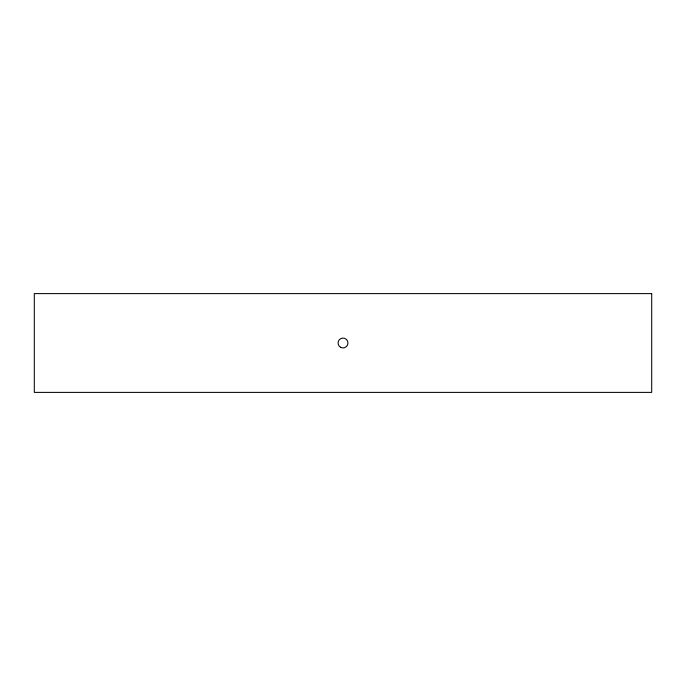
<?xml version="1.0" encoding="UTF-8"?>
<svg xmlns="http://www.w3.org/2000/svg" width="686" height="686" viewBox="0 0 686 686"><rect width="100%" height="100%" fill="white"/><g stroke="black" fill="none" stroke-linecap="round" stroke-linejoin="round"><path stroke-width="1.03" d="M651.7 293.608L34.3 293.608L34.3 392.392L651.7 392.392L651.7 293.608M340.53 347.279A4.939 4.939 0 0 0 347.939 343A4.939 4.939 0 0 0 340.53 338.721A4.939 4.939 0 0 0 340.53 347.279"/></g></svg>
